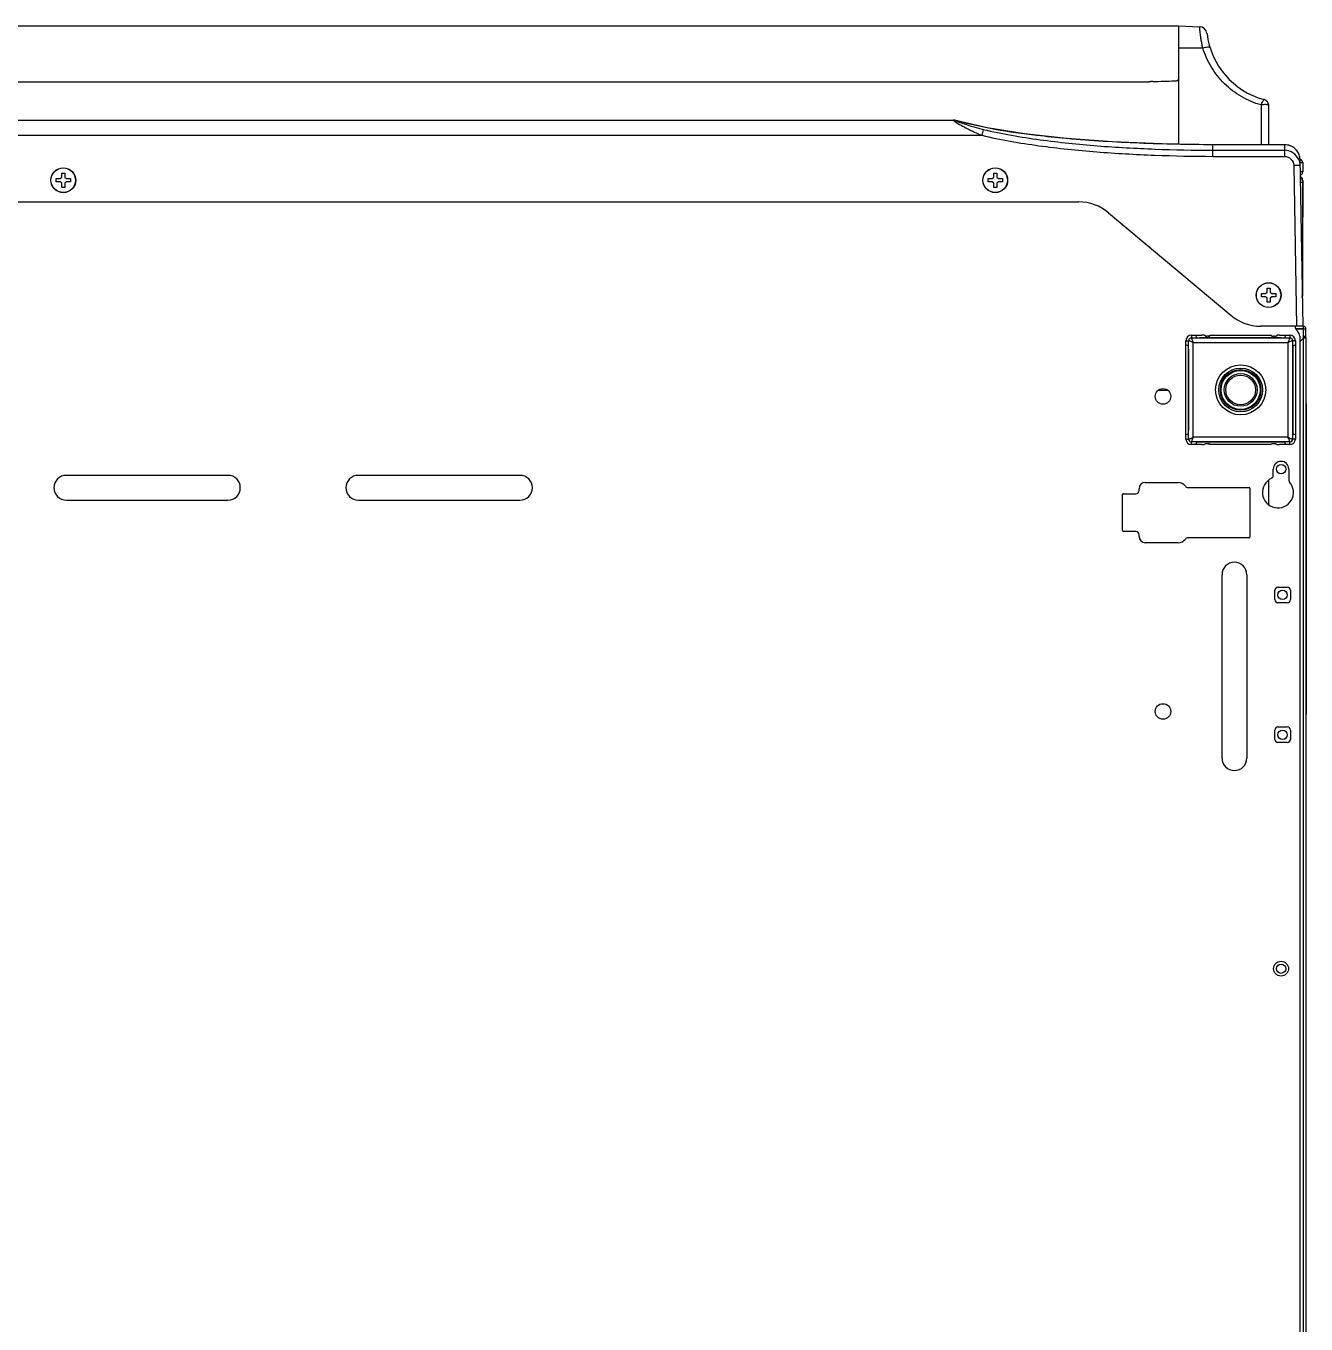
# Model space of a CAD drawing. Header units: millimetres. Extents: x 361 to 5577, y 463 to 3774.
# Drawn here: x 3667.2 to 4079.3, y 3356.1 to 3774 of the extents above; entities that cross this region are included whole.
import ezdxf

# ---------------------------------------------------------------- set-up
doc = ezdxf.new("R2010")
doc.units = ezdxf.units.MM
doc.header["$LTSCALE"] = 330
doc.layers.get('0').update_dxf_attribs({"linetype": 'CONTINUOUS'})
doc.layers.add('ASSI', color=7, linetype='CONTINUOUS')
doc.layers.add('GEOM', color=7, linetype='CONTINUOUS')

msp = doc.modelspace()

# ---------------------------------------------------------------- linework, layer by layer
at = {"color": 7, "linetype": 'Continuous'}
for p, q in [((4038.23, 3773.96), (4038.23, 3735.9)), ((4038.23, 3773.96), (4045, 3773.72)), ((4067.23, 3748.35), (4067.23, 3735.73)), ((3522.14, 3743.68), (3965.65, 3743.68)), ((3966.64, 3743.51), (3966.45, 3743.55)), ((3966.85, 3743.45), (3966.64, 3743.51)), ((3966.95, 3743.42), (3966.85, 3743.45)), ((3976.63, 3741.12), (3966.95, 3743.42)), ((4072.29, 3735.73), (4049.23, 3735.73)), ((4077.28, 3731.29), (4078.23, 3677.31)), ((4078.23, 3729.96), (4078.23, 3726.96)), ((3676.93, 3723.81), (3676.93, 3724.81)), ((3676.93, 3724.81), (3678.23, 3724.81)), ((3678.23, 3723.81), (3676.93, 3723.81)), ((3678.23, 3724.81), (3678.73, 3725.31)), ((3678.73, 3723.31), (3678.23, 3723.81)), ((3678.73, 3725.31), (3678.73, 3726.61)), ((3678.73, 3726.61), (3679.73, 3726.61)), ((3678.73, 3722.01), (3678.73, 3723.31)), ((3679.73, 3726.61), (3679.73, 3725.31)), ((3679.73, 3725.31), (3680.23, 3724.81)), ((3680.23, 3723.81), (3679.73, 3723.31)), ((3679.73, 3723.31), (3679.73, 3722.01)), ((3680.23, 3724.81), (3681.53, 3724.81)), ((3681.53, 3723.81), (3680.23, 3723.81)), ((3681.53, 3724.81), (3681.53, 3723.81)), ((3976.93, 3723.81), (3976.93, 3724.81)), ((3976.93, 3724.81), (3978.23, 3724.81)), ((3978.23, 3723.81), (3976.93, 3723.81)), ((3978.23, 3724.81), (3978.73, 3725.31)), ((3978.73, 3723.31), (3978.23, 3723.81)), ((3978.73, 3725.31), (3978.73, 3726.61)), ((3978.73, 3726.61), (3979.73, 3726.61)), ((3978.73, 3722.01), (3978.73, 3723.31)), ((3979.73, 3726.61), (3979.73, 3725.31)), ((3979.73, 3725.31), (3980.23, 3724.81)), ((3980.23, 3723.81), (3979.73, 3723.31)), ((3979.73, 3723.31), (3979.73, 3722.01)), ((3980.23, 3724.81), (3981.53, 3724.81)), ((3981.53, 3723.81), (3980.23, 3723.81)), ((3981.53, 3724.81), (3981.53, 3723.81)), ((4077.42, 3723.69), (4078.21, 3723.69)), ((4078.23, 3724.21), (4078.15, 3724.21)), ((4078.21, 3723.69), (4078.23, 3723.71)), ((4078.21, 3687.72), (4078.21, 3723.69)), ((4078.23, 3724.21), (4078.23, 3712.46)), ((4078.23, 3715.92), (4078.23, 3723.71)), ((3679.73, 3722.01), (3678.73, 3722.01)), ((3979.73, 3722.01), (3978.73, 3722.01)), ((3497.36, 3717.31), (4006.1, 3717.31)), ((4015.74, 3713.8), (4055.04, 3680.82)), ((4078.22, 3713.19), (4078.22, 3713.32)), ((4078.23, 3687.71), (4078.23, 3712.46)), ((4066.73, 3689.61), (4067.73, 3689.61)), ((4066.73, 3688.31), (4066.73, 3689.61)), ((4067.73, 3689.61), (4067.73, 3688.31)), ((4064.93, 3687.81), (4066.23, 3687.81)), ((4064.93, 3686.81), (4064.93, 3687.81)), ((4066.23, 3686.81), (4064.93, 3686.81)), ((4066.23, 3687.81), (4066.73, 3688.31)), ((4066.73, 3686.31), (4066.23, 3686.81)), ((4066.73, 3685.01), (4066.73, 3686.31)), ((4067.73, 3688.31), (4068.23, 3687.81)), ((4068.23, 3686.81), (4067.73, 3686.31)), ((4067.73, 3686.31), (4067.73, 3685.01)), ((4068.23, 3687.81), (4069.53, 3687.81)), ((4069.53, 3686.81), (4068.23, 3686.81)), ((4069.53, 3687.81), (4069.53, 3686.81)), ((4078.04, 3687.72), (4078.21, 3687.72)), ((4078.23, 3687.21), (4078.15, 3687.21)), ((4078.23, 3687.71), (4078.21, 3687.72)), ((4078.23, 3687.21), (4078.23, 3687.71)), ((4067.73, 3685.01), (4066.73, 3685.01)), ((4078.23, 3677.31), (4064.69, 3677.31)), ((4078.33, 3677.31), (4078.23, 3677.31)), ((4078.33, 3677.31), (4078.33, 3676.51)), ((4042.38, 3674.41), (4045.77, 3674.41)), ((4043.73, 3674.41), (4044.12, 3673.62)), ((4071.32, 3673.59), (4045.13, 3673.59)), ((4046.88, 3674.15), (4046.52, 3674.39)), ((4047.69, 3674.13), (4047.39, 3674.13)), ((4048.59, 3674.41), (4048.19, 3674.15)), ((4048.59, 3674.41), (4067.86, 3674.41)), ((4068.26, 3674.15), (4067.86, 3674.41)), ((4069.07, 3674.13), (4068.76, 3674.13)), ((4069.57, 3674.15), (4069.93, 3674.39)), ((4070.68, 3674.41), (4074.07, 3674.41)), ((4072.72, 3674.41), (4072.33, 3673.62)), ((4074.07, 3674.41), (4074.07, 3673.55)), ((4078.33, 3676.51), (4075.9, 3676.51)), ((4078.33, 3676.41), (4075.95, 3676.41)), ((4076.64, 3675.57), (4076.31, 3675.9)), ((4077.23, 3674.16), (4077.23, 3010.11)), ((4078.33, 3673.41), (4077.23, 3672.31)), ((4078.33, 3676.51), (4078.33, 3676.41)), ((4078.43, 3673.42), (4078.33, 3673.41)), ((4079.23, 3676.41), (4078.43, 3676.41)), ((4078.43, 3673.64), (4078.43, 3676.41)), ((4079.23, 3674.03), (4078.43, 3674.03)), ((4079.23, 3673.64), (4078.43, 3673.64)), ((4079.23, 3673.64), (4079.23, 3676.41)), ((4079.23, 3673.64), (4079.23, 3010.09)), ((4040.62, 3640.96), (4040.62, 3672.65)), ((4041.41, 3670.91), (4040.62, 3671.3)), ((4041.45, 3669.9), (4041.45, 3643.71)), ((4075.83, 3672.65), (4074.97, 3672.65)), ((4075.01, 3669.9), (4075.01, 3643.71)), ((4075.83, 3671.3), (4075.04, 3670.91)), ((4075.83, 3672.65), (4075.83, 3640.96)), ((4031.8, 3656.76), (4034.65, 3656.76)), ((4041.41, 3642.71), (4040.62, 3642.31)), ((4044.12, 3639.99), (4043.73, 3639.2)), ((4071.32, 3640.03), (4045.13, 3640.03)), ((4046.88, 3639.47), (4046.52, 3639.23)), ((4047.69, 3639.48), (4047.39, 3639.48)), ((4048.19, 3639.47), (4048.59, 3639.2)), ((4067.86, 3639.2), (4068.26, 3639.47)), ((4069.07, 3639.48), (4068.76, 3639.48)), ((4069.57, 3639.47), (4069.93, 3639.23)), ((4072.33, 3639.99), (4072.72, 3639.2)), ((4075.83, 3642.31), (4075.04, 3642.71)), ((4045.77, 3639.2), (4042.38, 3639.2)), ((4067.86, 3639.2), (4048.59, 3639.2)), ((4074.07, 3639.2), (4070.68, 3639.2)), ((4068.73, 3629.26), (4068.73, 3631.31)), ((4073.73, 3631.31), (4073.73, 3627.78)), ((3732.23, 3629.31), (3680.23, 3629.31)), ((3826.23, 3629.31), (3774.23, 3629.31)), ((4027.53, 3627.01), (4038.07, 3627.01)), ((4067.23, 3627.8), (4067.23, 3619.81)), ((4020.23, 3611.51), (4020.23, 3623.11)), ((4020.53, 3623.41), (4024.53, 3623.41)), ((4025.53, 3624.41), (4025.53, 3625.01)), ((4041.27, 3625.41), (4060.93, 3625.41)), ((4061.23, 3625.11), (4061.23, 3609.51)), ((3680.23, 3621.31), (3732.23, 3621.31)), ((3774.23, 3621.31), (3826.23, 3621.31)), ((4024.53, 3611.21), (4020.53, 3611.21)), ((4025.53, 3609.61), (4025.53, 3610.21)), ((4038.07, 3607.61), (4027.53, 3607.61)), ((4060.93, 3609.21), (4041.27, 3609.21)), ((4052.23, 3538.31), (4052.23, 3597.31)), ((4060.23, 3597.31), (4060.23, 3538.31)), ((4070.23, 3593.31), (4073.23, 3593.31)), ((4069.23, 3589.31), (4069.23, 3592.31)), ((4074.23, 3592.31), (4074.23, 3589.31)), ((4073.23, 3588.31), (4070.23, 3588.31)), ((4079.28, 3554.31), (4079.23, 3554.31)), ((4079.28, 3552.31), (4079.23, 3552.31)), ((4070.23, 3548.31), (4073.23, 3548.31)), ((4069.23, 3544.31), (4069.23, 3547.31)), ((4073.23, 3543.31), (4070.23, 3543.31)), ((4074.23, 3547.31), (4074.23, 3544.31))]:
    msp.add_line(p, q, dxfattribs=at)
at = {"color": 9, "linetype": 'Continuous'}
for p, q in [((4038.23, 3766.96), (4046.03, 3766.9)), ((4064.81, 3748.53), (4064.81, 3735.73)), ((3967.04, 3743.39), (3966.95, 3743.42)), ((3383.54, 3738.76), (3974.91, 3738.76)), ((4002.34, 3737.69), (4001.92, 3737.73)), ((4049.23, 3731.99), (4049.23, 3735.73)), ((4072.29, 3735.73), (4049.23, 3735.73)), ((4072.29, 3735.73), (4072.32, 3733.95)), ((4072.29, 3735.73), (4072.29, 3735.73)), ((4049.23, 3733.95), (4072.32, 3733.95)), ((4049.23, 3731.99), (4072.32, 3731.99)), ((4072.32, 3733.95), (4072.32, 3731.99)), ((4075.32, 3729.03), (4076.23, 3677.31)), ((4077.31, 3729.96), (4078.23, 3729.96)), ((4078.23, 3726.96), (4077.36, 3726.96)), ((4042.38, 3674.41), (4042.38, 3673.55)), ((4042.38, 3673.55), (4074.07, 3673.55)), ((4078.33, 3676.41), (4078.33, 3009.21)), ((4040.62, 3672.65), (4041.48, 3672.65)), ((4041.48, 3640.96), (4041.48, 3672.65)), ((4042.99, 3672.04), (4073.46, 3672.04)), ((4042.99, 3641.57), (4042.99, 3672.04)), ((4073.46, 3672.04), (4073.46, 3641.57)), ((4074.97, 3672.65), (4074.97, 3640.96)), ((4040.62, 3640.96), (4041.48, 3640.96)), ((4074.07, 3640.06), (4042.38, 3640.06)), ((4042.38, 3639.2), (4042.38, 3640.06)), ((4073.46, 3641.57), (4042.99, 3641.57)), ((4074.07, 3639.2), (4074.07, 3640.06)), ((4075.83, 3640.96), (4074.97, 3640.96))]:
    msp.add_line(p, q, dxfattribs=at)
at = {"color": 7, "linetype": 'Continuous'}
for points in [[(3966.45, 3743.55), (3966.27, 3743.6), (3966.1, 3743.63), (3965.9, 3743.66), (3965.65, 3743.68)], [(4049.23, 3735.73), (4032.81, 3735.98), (4016.89, 3736.64), (4002.12, 3737.71), (3988.65, 3739.21), (3976.63, 3741.12)], [(4077.28, 3731.29), (4077.23, 3731.88), (4077, 3732.73), (4076.62, 3733.48), (4076.12, 3734.12), (4075.55, 3734.65), (4074.91, 3735.07), (4074.21, 3735.39), (4073.45, 3735.61), (4072.6, 3735.72), (4072.29, 3735.73)]]:
    msp.add_lwpolyline(points, dxfattribs=at)
at = {"color": 9, "linetype": 'Continuous'}
for radius in [8.05, 6.54, 6.29, 4.78]:
    msp.add_circle((4058.23, 3656.81), radius, dxfattribs=at)
at = {"color": 7, "linetype": 'Continuous'}
for centre, radius in [((4058.23, 3656.81), 7.04), ((4058.23, 3656.81), 5.28), ((4033.23, 3654.71), 2.5), ((4071.23, 3631.31), 1.5), ((4071.73, 3590.81), 1.5), ((4033.23, 3553.31), 2.5), ((4071.73, 3545.81), 1.5), ((4071.23, 3470.51), 2.4), ((4071.23, 3470.51), 1.5)]:
    msp.add_circle(centre, radius, dxfattribs=at)
for centre, radius, start, end in [((4044.91, 3771.22), 2.5, 6.6929, 88), ((4072.23, 3774.43), 25, 186.6929, 254.9538), ((4065.23, 3748.35), 2, 0, 74.9739), ((4072.32, 3728.95), 5, 23.2181, 89.9847), ((4077.23, 3729.96), 1, 0, 86.3427), ((4077.23, 3726.96), 1, 278.6682, 360), ((4076.73, 3724.21), 1.5, 0, 63.7978), ((4076.21, 3723.69), 2, 0.0157, 53.687), ((4006.1, 3702.31), 15, 50, 90), ((4076.73, 3687.21), 1.5, 333.2456, 360), ((4064.69, 3692.31), 15, 230, 270), ((4077.73, 3677.32), 2, 180.2425, 225), ((4078.33, 3676.41), 0.9, 0, 90), ((4042.38, 3672.65), 1.76, 90, 180), ((4074.07, 3672.65), 1.76, 0, 90), ((4074.07, 3672.65), 0.898, 360, 90), ((4075.23, 3674.16), 2, 0, 45), ((4078.33, 3676.41), 0.1, 0, 90), ((4042.38, 3640.96), 1.76, 180, 270), ((4074.07, 3640.96), 1.76, 270, 360), ((4071.23, 3631.31), 2.5, 0, 180), ((3680.23, 3625.31), 4, 90, 270), ((3732.23, 3625.31), 4, 270, 90), ((3774.23, 3625.31), 4, 90, 270), ((3826.23, 3625.31), 4, 270, 90), ((4027.53, 3625.01), 2, 90, 180), ((4038.07, 3624.01), 3, 36.8699, 90), ((4070.23, 3623.81), 5, 114.6243, 41.4096), ((4067.73, 3629.26), 1, 294.6243, 360), ((4074.73, 3627.78), 1, 180, 221.4096), ((4020.53, 3623.11), 0.3, 90, 180), ((4024.53, 3624.41), 1, 270, 360), ((4041.27, 3626.41), 1, 216.8699, 270), ((4060.93, 3625.11), 0.3, 0, 90), ((4020.53, 3611.51), 0.3, 180, 270), ((4024.53, 3610.21), 1, 0, 90), ((4027.53, 3609.61), 2, 180, 270), ((4038.07, 3610.61), 3, 270, 323.1301), ((4041.27, 3608.21), 1, 90, 143.1301), ((4060.93, 3609.51), 0.3, 270, 360), ((4056.23, 3597.31), 4, 0, 180), ((4070.23, 3592.31), 1, 90, 180), ((4073.23, 3592.31), 1, 0, 90), ((4070.23, 3589.31), 1, 180, 270), ((4073.23, 3589.31), 1, 270, 360), ((4070.23, 3547.31), 1, 90, 180), ((4073.23, 3547.31), 1, 0, 90), ((4070.23, 3544.31), 1, 180, 270), ((4073.23, 3544.31), 1, 270, 360), ((4056.23, 3538.31), 4, 180, 360)]:
    msp.add_arc(centre, radius, start, end, dxfattribs=at)
at = {"color": 9, "linetype": 'Continuous'}
for centre, radius, start, end in [((4065.23, 3748.41), 1.94, 60.2345, 74.6582), ((4065.24, 3748.44), 1.91, 74.6959, 74.9544), ((4065.24, 3748.43), 1.92, 59.8863, 60.2146), ((3976.52, 3767.86), 26.41, 248.6441, 249.6293), ((4072.29, 3730.2), 5.53, 84.433, 90.0045), ((4073.18, 3731.22), 4.1, 1.0153, 10.9496), ((4042.38, 3672.65), 0.898, 90, 180), ((4042.38, 3640.96), 0.898, 180, 270), ((4074.07, 3640.96), 0.898, 270, 0)]:
    msp.add_arc(centre, radius, start, end, dxfattribs=at)
at = {"color": 7, "linetype": 'Continuous'}
for centre, major_axis, ratio, start_param, end_param in [((4076.23, 3723.71), (1.41, 1.41), 0.999695, -0.785246, 0.16374), ((4045.13, 3673.62), (1.01, 0), 0.034921, -3.124139, -1.570796), ((4045.77, 3674.39), (0.754, 0), 0.034921, 0.05236, 1.570796), ((4047.39, 3674.15), (0.503, 0), 0.034921, -3.089233, -1.570796), ((4047.69, 3674.15), (0.503, 0), 0.034921, -1.570796, -0.05236), ((4068.76, 3674.15), (0.503, 0), 0.034921, -3.089233, -1.570796), ((4069.07, 3674.15), (0.503, 0), 0.034921, -1.570796, -0.05236), ((4070.68, 3674.39), (0.754, 0), 0.034921, 1.570796, 3.089233), ((4071.32, 3673.62), (1.01, 0), 0.034921, -1.570796, -0.017453), ((4041.41, 3669.9), (0, 1.01), 0.034921, -1.570796, -0.017453), ((4075.04, 3669.9), (0, 1.01), 0.034921, 0.017453, 1.570796), ((4041.41, 3643.71), (0, 1.01), 0.034921, -3.124139, -1.570796), ((4075.04, 3643.71), (0, 1.01), 0.034921, -4.712389, -3.159046), ((4045.13, 3639.99), (1.01, 0), 0.034921, 1.570796, 3.124139), ((4047.39, 3639.47), (0.503, 0), 0.034921, 1.570796, 3.089233), ((4047.69, 3639.47), (0.503, 0), 0.034921, 0.05236, 1.570796), ((4068.76, 3639.47), (0.503, 0), 0.034921, 1.570796, 3.089233), ((4069.07, 3639.47), (0.503, 0), 0.034921, 0.05236, 1.570796), ((4071.32, 3639.99), (1.01, 0), 0.034921, 0.017453, 1.570796), ((4045.77, 3639.23), (0.754, 0), 0.034921, -1.570796, -0.05236), ((4070.68, 3639.23), (0.754, 0), 0.034921, -3.089233, -1.570796)]:
    msp.add_ellipse(centre, major_axis=major_axis, ratio=ratio, start_param=start_param, end_param=end_param, dxfattribs=at)
at = {"color": 9, "linetype": 'Continuous'}
for points, knots in [([(4046.03, 3766.9), (4045.93, 3767.36), (4045.74, 3768.26), (4045.51, 3769.55), (4045.34, 3770.72), (4045.22, 3771.6), (4045.15, 3772.21), (4045.11, 3772.6), (4045.07, 3772.93), (4045.05, 3773.2), (4045.03, 3773.42), (4045.01, 3773.56), (4045.01, 3773.64), (4045.01, 3773.69), (4045, 3773.71), (4045, 3773.72), (4045, 3773.72)], [0, 0, 0, 0, 0.205113, 0.396927, 0.569813, 0.718658, 0.782664, 0.839095, 0.887532, 0.927642, 0.959129, 0.981784, 0.989741, 0.995435, 0.998857, 1, 1, 1, 1]), ([(4046.03, 3766.9), (4046.31, 3766.98), (4046.83, 3767.11), (4047.55, 3767.22), (4048.01, 3767.25), (4048.31, 3767.16), (4048.33, 3767.08)], [0, 0, 0, 0, 0.371377, 0.682146, 0.895329, 1, 1, 1, 1]), ([(4064.81, 3748.53), (4062.6, 3749.15), (4058.34, 3750.96), (4052.84, 3755.17), (4048.57, 3760.56), (4046.69, 3764.74), (4046.03, 3766.9)], [0, 0, 0, 0, 0.251965, 0.50283, 0.752183, 1, 1, 1, 1]), ([(4064.81, 3748.53), (4064.91, 3748.72), (4065.08, 3749.1), (4065.32, 3749.59), (4065.52, 3749.96), (4065.63, 3750.17), (4065.68, 3750.23)], [0, 0, 0, 0, 0.344064, 0.639866, 0.864447, 1, 1, 1, 1]), ([(4067.18, 3748.44), (4067.1, 3748.51), (4066.81, 3748.59), (4066.29, 3748.64), (4065.59, 3748.62), (4065.08, 3748.57), (4064.81, 3748.53)], [0, 0, 0, 0, 0.13417, 0.359585, 0.658296, 1, 1, 1, 1]), ([(4065.68, 3750.23), (4065.69, 3750.24), (4065.7, 3750.26), (4065.72, 3750.29), (4065.74, 3750.28)], [0, 0, 0, 0, 0.394569, 1, 1, 1, 1]), ([(4066.2, 3750.09), (4066.49, 3749.92), (4066.98, 3749.44), (4067.17, 3748.77), (4067.18, 3748.44)], [0, 0, 0, 0, 0.49768, 1, 1, 1, 1]), ([(4067.23, 3748.35), (4067.23, 3748.37), (4067.21, 3748.41), (4067.19, 3748.43), (4067.18, 3748.44)], [0, 0, 0, 0, 0.70163, 1, 1, 1, 1]), ([(3965.65, 3743.68), (3965.59, 3743.68), (3965.99, 3743.31), (3966.09, 3743.29), (3966.27, 3743.17)], [0, 0, 0, 0, 0.212246, 1, 1, 1, 1]), ([(3967.04, 3743.39), (3966.79, 3743.46), (3965.81, 3743.73), (3966.68, 3743.35), (3966.9, 3743.27)], [0, 0, 0, 0, 0.53323, 1, 1, 1, 1]), ([(3966.27, 3743.17), (3967.54, 3742.34), (3970.39, 3740.78), (3973.33, 3739.42), (3974.91, 3738.76)], [0, 0, 0, 0, 0.470486, 1, 1, 1, 1]), ([(4001.92, 3737.73), (3998.81, 3738.01), (3991.2, 3738.83), (3979.51, 3740.38), (3971.03, 3742.29), (3967.04, 3743.39)], [0, 0, 0, 0, 0.264691, 0.649112, 1, 1, 1, 1]), ([(3967.32, 3743.1), (3967.95, 3742.87), (3970.61, 3741.95), (3973.32, 3741.18), (3975.39, 3740.67)], [0, 0, 0, 0, 0.239059, 1, 1, 1, 1]), ([(3975.39, 3740.67), (3975.37, 3740.61), (3975.22, 3739.97), (3975.06, 3739.34), (3974.91, 3738.76)], [0, 0, 0, 0, 0.094967, 1, 1, 1, 1]), ([(3975.39, 3740.67), (3981.4, 3739.18), (3990.59, 3737.7), (4002.87, 3736.17), (4015.2, 3735.07), (4030.66, 3734.23), (4043.04, 3733.95), (4049.23, 3733.95)], [0, 0, 0, 0, 0.249931, 0.374944, 0.499959, 0.749979, 1, 1, 1, 1]), ([(3974.91, 3738.76), (3980.96, 3737.27), (3990.21, 3735.77), (4002.57, 3734.23), (4014.98, 3733.12), (4030.54, 3732.27), (4043, 3731.99), (4049.23, 3731.99)], [0, 0, 0, 0, 0.249931, 0.374945, 0.499959, 0.749979, 1, 1, 1, 1]), ([(4049.23, 3735.73), (4041.35, 3735.73), (4025.71, 3736.09), (4010.08, 3736.98), (4002.34, 3737.69)], [0, 0, 0, 0, 0.503351, 1, 1, 1, 1]), ([(4077.21, 3732), (4077.05, 3732.82), (4076.02, 3734.71), (4073.99, 3735.59), (4072.83, 3735.7)], [0, 0, 0, 0, 0.419192, 1, 1, 1, 1]), ([(4072.32, 3731.99), (4073.08, 3731.99), (4074.66, 3731.36), (4075.31, 3729.79), (4075.32, 3729.03)], [0, 0, 0, 0, 0.499934, 1, 1, 1, 1]), ([(4077.32, 3729.03), (4077.32, 3729.05), (4077.24, 3729.03), (4077.16, 3729.05), (4076.96, 3729.05), (4076.61, 3729.05), (4076.05, 3729.04), (4075.58, 3729.04), (4075.32, 3729.03)], [0, 0, 0, 0, 0.019526, 0.07648, 0.16888, 0.293233, 0.617436, 1, 1, 1, 1]), ([(4042.38, 3673.55), (4042.38, 3673.54), (4042.4, 3673.49), (4042.43, 3673.39), (4042.48, 3673.24), (4042.58, 3672.97), (4042.75, 3672.56), (4042.91, 3672.22), (4042.99, 3672.04)], [0, 0, 0, 0, 0.025728, 0.089256, 0.187403, 0.315276, 0.63555, 1, 1, 1, 1]), ([(4073.46, 3672.04), (4073.54, 3672.22), (4073.7, 3672.56), (4073.87, 3672.97), (4073.97, 3673.24), (4074.03, 3673.39), (4074.05, 3673.49), (4074.07, 3673.54), (4074.07, 3673.55)], [0, 0, 0, 0, 0.36445, 0.684724, 0.812596, 0.910743, 0.974272, 1, 1, 1, 1]), ([(4042.99, 3672.04), (4042.81, 3672.13), (4042.47, 3672.28), (4042.07, 3672.45), (4041.79, 3672.55), (4041.64, 3672.61), (4041.54, 3672.63), (4041.5, 3672.65), (4041.48, 3672.65)], [0, 0, 0, 0, 0.36445, 0.684724, 0.812596, 0.910743, 0.974272, 1, 1, 1, 1]), ([(4074.97, 3672.65), (4074.95, 3672.65), (4074.91, 3672.63), (4074.81, 3672.61), (4074.66, 3672.55), (4074.38, 3672.45), (4073.98, 3672.28), (4073.64, 3672.13), (4073.46, 3672.04)], [0, 0, 0, 0, 0.025728, 0.089256, 0.187403, 0.315276, 0.63555, 1, 1, 1, 1]), ([(4041.48, 3640.96), (4041.5, 3640.96), (4041.54, 3640.98), (4041.64, 3641.01), (4041.79, 3641.06), (4042.07, 3641.16), (4042.47, 3641.33), (4042.81, 3641.49), (4042.99, 3641.57)], [0, 0, 0, 0, 0.025728, 0.089256, 0.187403, 0.315276, 0.63555, 1, 1, 1, 1]), ([(4042.99, 3641.57), (4042.91, 3641.39), (4042.75, 3641.06), (4042.58, 3640.65), (4042.48, 3640.37), (4042.43, 3640.22), (4042.4, 3640.12), (4042.38, 3640.08), (4042.38, 3640.06)], [0, 0, 0, 0, 0.36445, 0.684724, 0.812596, 0.910743, 0.974272, 1, 1, 1, 1]), ([(4074.07, 3640.06), (4074.07, 3640.08), (4074.05, 3640.12), (4074.03, 3640.22), (4073.97, 3640.37), (4073.87, 3640.65), (4073.7, 3641.06), (4073.54, 3641.39), (4073.46, 3641.57)], [0, 0, 0, 0, 0.025728, 0.089256, 0.187403, 0.315276, 0.63555, 1, 1, 1, 1]), ([(4073.46, 3641.57), (4073.64, 3641.49), (4073.98, 3641.33), (4074.38, 3641.16), (4074.66, 3641.06), (4074.81, 3641.01), (4074.91, 3640.98), (4074.95, 3640.96), (4074.97, 3640.96)], [0, 0, 0, 0, 0.36445, 0.684724, 0.812596, 0.910743, 0.974272, 1, 1, 1, 1])]:
    msp.add_open_spline(points, degree=3, knots=knots, dxfattribs=at)
at = {"color": 7, "linetype": 'Continuous'}
for points in [[(4076.92, 3730.92), (4077.17, 3730.33), (4077.31, 3729.68), (4077.32, 3729.03)], [(4078.23, 3712.46), (4078.23, 3712.7), (4078.22, 3712.95), (4078.22, 3713.19)], [(4078.06, 3686.96), (4078.16, 3687.2), (4078.21, 3687.47), (4078.21, 3687.72)], [(4078.06, 3686.91), (4078.17, 3687.16), (4078.23, 3687.44), (4078.23, 3687.71)]]:
    msp.add_open_spline(points, degree=3, dxfattribs=at)
for points, knots in [([(4078.22, 3713.32), (4078.22, 3713.97), (4078.22, 3714.83), (4078.23, 3715.7), (4078.23, 3715.92)], [0, 0, 0, 0, 0.752006, 1, 1, 1, 1]), ([(4078.28, 3676.5), (4078.27, 3676.5), (4078.26, 3676.5), (4078.26, 3676.5), (4078.25, 3676.5)], [0, 0, 0, 0, 0.506709, 1, 1, 1, 1]), ([(4078.3, 3676.48), (4078.3, 3676.49), (4078.29, 3676.49), (4078.28, 3676.5), (4078.28, 3676.5)], [0, 0, 0, 0, 0.508528, 1, 1, 1, 1]), ([(4078.33, 3676.47), (4078.32, 3676.47), (4078.31, 3676.48), (4078.31, 3676.48), (4078.3, 3676.48)], [0, 0, 0, 0, 0.508214, 1, 1, 1, 1]), ([(4078.43, 3673.64), (4078.43, 3673.62), (4078.41, 3673.54), (4078.36, 3673.46), (4078.33, 3673.41)], [0, 0, 0, 0, 0.229678, 1, 1, 1, 1]), ([(4079.23, 3673.64), (4079.23, 3673.62), (4079.13, 3673.57), (4078.98, 3673.53), (4078.72, 3673.47), (4078.53, 3673.44), (4078.43, 3673.42)], [0, 0, 0, 0, 0.096182, 0.3086, 0.622595, 1, 1, 1, 1])]:
    msp.add_open_spline(points, degree=3, knots=knots, dxfattribs=at)
at = {"layer": 'ASSI', "color": 7, "linetype": 'Continuous'}
for p, q in [((3320.23, 3773.96), (4038.23, 3773.96)), ((4038.23, 3773.96), (4038.23, 3764.96)), ((3517.55, 3755.96), (4028.7, 3755.96))]:
    msp.add_line(p, q, dxfattribs=at)
for centre in [(3679.23, 3724.31), (3979.23, 3724.31), (4067.23, 3687.31)]:
    msp.add_circle(centre, 4, dxfattribs=at)
at = {"layer": 'ASSI', "color": 9, "linetype": 'Continuous'}
for centre in [(3679.23, 3724.31), (3979.23, 3724.31), (4067.23, 3687.31)]:
    msp.add_circle(centre, 3.95, dxfattribs=at)
at = {"layer": 'GEOM', "color": 9, "linetype": 'Continuous'}
for p, q in [((4047.88, 3674.17), (4048.23, 3674.17)), ((4079.28, 3650.31), (4079.23, 3650.31))]:
    msp.add_line(p, q, dxfattribs=at)
at = {"layer": 'GEOM', "color": 3, "linetype": 'Continuous'}
for p, q in [((4048.13, 3674.31), (4048.43, 3674.31)), ((4048.43, 3639.31), (4048.13, 3639.31))]:
    msp.add_line(p, q, dxfattribs=at)
at = {"layer": 'GEOM', "color": 7, "linetype": 'Continuous'}
for q in [(4079.23, 3652.31), (4079.28, 3552.31)]:
    msp.add_line((4079.28, 3652.31), q, dxfattribs=at)
for centre, radius, start, end in [((4030.21, 3746.58), 9.5, 97.1678, 99.1521), ((4030.18, 3746.78), 9.3, 96.8346, 97.1575), ((4030.17, 3746.83), 9.24, 96.3901, 96.8347), ((4030.17, 3746.88), 9.2, 95.838, 96.39), ((4030.16, 3746.93), 9.14, 95.5217, 95.838), ((4030.16, 3746.96), 9.11, 94.9306, 95.5217), ((4030.15, 3747.02), 9.06, 94.5674, 94.9307), ((4030.15, 3747.04), 9.03, 94.3705, 94.5671), ((4030.15, 3747.11), 8.96, 91.307, 94.3734)]:
    msp.add_arc(centre, radius, start, end, dxfattribs=at)
at = {"layer": 'GEOM', "color": 3, "linetype": 'Continuous'}
for centre, start, end in [((4048.13, 3674.01), 90, 155.2701), ((4048.13, 3639.61), 204.7299, 270)]:
    msp.add_arc(centre, 0.3, start, end, dxfattribs=at)
at = {"layer": 'GEOM', "color": 7, "linetype": 'Continuous'}
msp.add_ellipse((4019.73, 3764.96), major_axis=(64.04, 0), ratio=0.140541, start_param=-1.410568, end_param=-1.298727, dxfattribs=at)
msp.add_open_spline([(4036.93, 3756.29), (4037.11, 3756.3), (4037.43, 3756.32), (4037.84, 3756.42), (4038.14, 3756.58), (4038.23, 3756.77), (4038.23, 3756.85)], degree=3, knots=[0, 0, 0, 0, 0.347991, 0.634444, 0.841807, 1, 1, 1, 1], dxfattribs=at)

doc.saveas('drawing.dxf')
